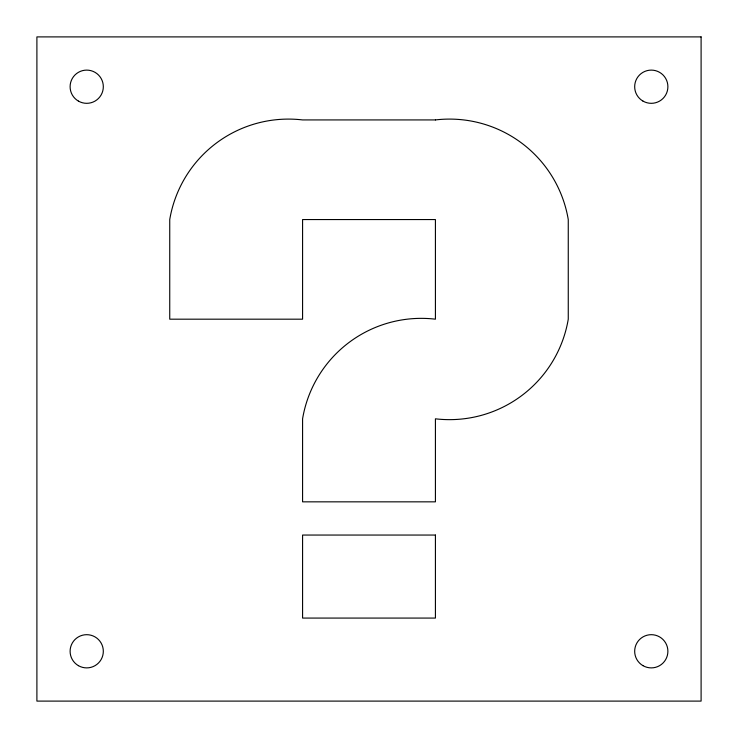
<?xml version="1.0" encoding="UTF-8"?>
<svg xmlns="http://www.w3.org/2000/svg" width="738" height="738" viewBox="0 0 738 738"><rect width="100%" height="100%" fill="white"/><g stroke="black" fill="none" stroke-linecap="round" stroke-linejoin="round"><path stroke-width="1.11" d="M701.1 36.9L36.9 36.9L36.9 701.1L701.1 701.1L701.1 36.9M435.42 119.925L302.58 119.925A120.386 120.386 0 0 0 169.74 219.555L169.74 319.185L302.58 319.185L302.58 219.555L435.42 219.555L435.42 319.185A120.386 120.386 0 0 0 302.58 418.815L302.58 501.84L435.42 501.84L435.42 418.815A120.386 120.386 0 0 0 568.26 319.185L568.26 219.555A120.386 120.386 0 0 0 435.42 119.925M435.42 535.05L302.58 535.05L302.58 618.075L435.42 618.075L435.42 535.05M78.412 101.097A16.605 16.605 0 0 0 103.32 86.715A16.605 16.605 0 0 0 78.412 72.333A16.605 16.605 0 0 0 78.412 101.097M642.982 101.097A16.605 16.605 0 0 0 667.89 86.715A16.605 16.605 0 0 0 642.982 72.333A16.605 16.605 0 0 0 642.982 101.097M642.982 665.667A16.605 16.605 0 0 0 667.89 651.285A16.605 16.605 0 0 0 642.982 636.903A16.605 16.605 0 0 0 642.982 665.667M78.412 665.667A16.605 16.605 0 0 0 103.32 651.285A16.605 16.605 0 0 0 78.412 636.903A16.605 16.605 0 0 0 78.412 665.667"/></g></svg>
